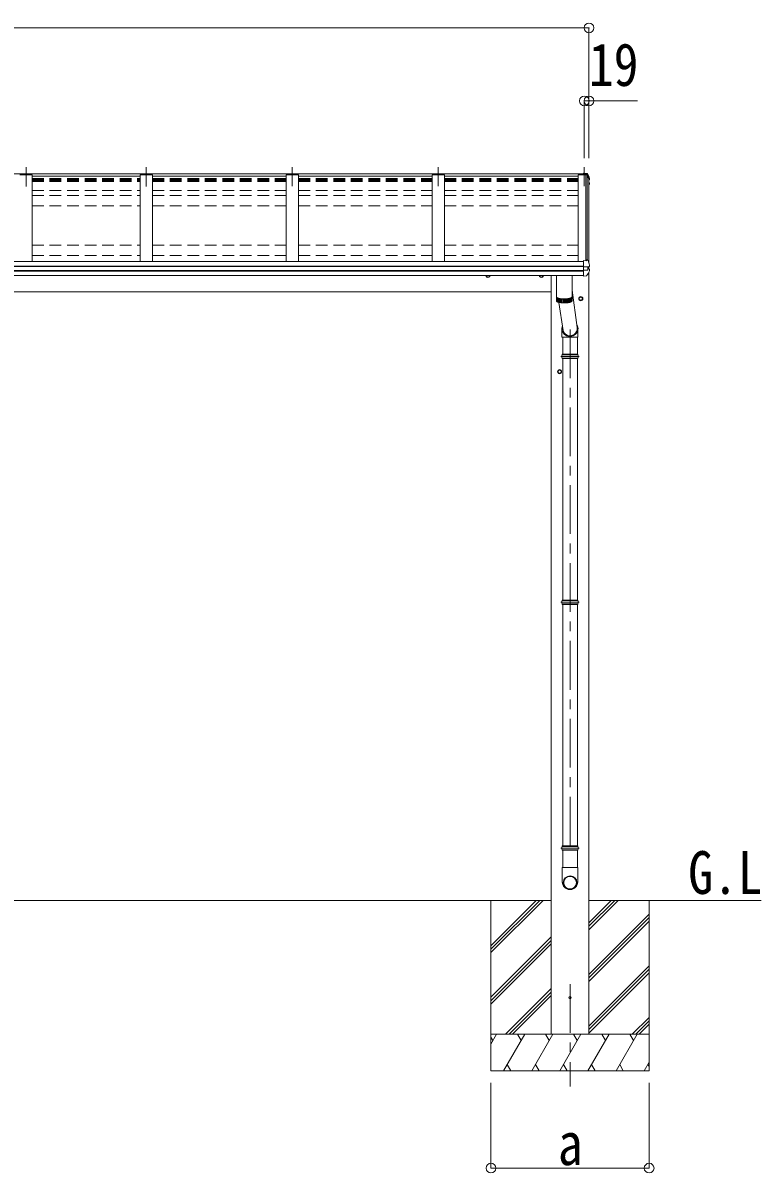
# Model space of a CAD drawing. Units: millimetres at full size, sheet at 1:40; details may follow other scales. Extents: x -11243 to 11243, y -7760 to 7760.
# Drawn here: x -4352 to -1319, y -5093 to -368 of the extents above; entities that cross this region are included whole.
import ezdxf
from ezdxf.enums import TextEntityAlignment as Align

# ---------------------------------------------------------------- set-up
doc = ezdxf.new("R2010")
doc.units = ezdxf.units.MM
doc.header["$LTSCALE"] = 40
doc.header["$PDMODE"] = 32
doc.header["$PDSIZE"] = 40
doc.linetypes.add('CHAIN1', pattern=[8, 5, -1, 1, -1])
doc.linetypes.add('DASHED1', pattern=[1.8, 1.2, -0.6])
for name, color, linetype, lineweight in [('0-0_0', 7, 'Continuous', 9), ('0-1_本体', 5, 'CHAIN1', 9), ('0-3_ELV2', 4, 'Continuous', 9), ('0-6_OTH_LINE', 6, 'Continuous', 9), ('0-7_SHAPE', 4, 'Continuous', 9), ('0-9_OUTLINE', 7, 'Continuous', 9)]:
    doc.layers.add(name, color=color, linetype=linetype, lineweight=lineweight)
doc.styles.add('ＭＳ ゴシック', font='')
doc.styles.get('ＭＳ ゴシック').set_extended_font_data('MS Gothic')

msp = doc.modelspace()

# ---------------------------------------------------------------- linework, layer by layer
at = {"layer": '0-0_0'}
for p, q in [((-2180.74, -3972.64), (-6991.74, -3972.64)), ((-2428.74, -3972.64), (-2428.74, -4672.64)), ((-2428.74, -4158.61), (-2242.76, -3972.64)), ((-2428.74, -4172.76), (-2228.61, -3972.64)), ((-2428.74, -4186.9), (-2214.47, -3972.64)), ((-2428.74, -3974.77), (-2426.6, -3972.64)), ((-1319.11, -3972.64), (-2026.74, -3972.64)), ((-2026.74, -4093.27), (-1906.1, -3972.64)), ((-2026.74, -4079.12), (-1920.25, -3972.64)), ((-2026.74, -4064.98), (-1934.39, -3972.64)), ((-1778.74, -3972.64), (-1778.74, -4672.64)), ((-2026.74, -4277.11), (-1778.74, -4029.12)), ((-2026.74, -4291.25), (-1778.74, -4043.26)), ((-2026.74, -4305.4), (-1778.74, -4057.4)), ((-2428.74, -4370.75), (-2180.74, -4122.75)), ((-2428.74, -4384.89), (-2180.74, -4136.89)), ((-2428.74, -4399.03), (-2180.74, -4151.03)), ((-2026.74, -4489.24), (-1778.74, -4241.25)), ((-2026.74, -4503.39), (-1778.74, -4255.39)), ((-2026.74, -4517.53), (-1778.74, -4269.53)), ((-2368.49, -4522.64), (-2180.74, -4334.88)), ((-2354.35, -4522.64), (-2180.74, -4349.02)), ((-2340.21, -4522.64), (-2180.74, -4363.16)), ((-1847.99, -4522.64), (-1778.74, -4453.38)), ((-1833.85, -4522.64), (-1778.74, -4467.52)), ((-1819.71, -4522.64), (-1778.74, -4481.66)), ((-1778.74, -4522.64), (-2428.74, -4522.64)), ((-2428.74, -4562.73), (-2405.59, -4522.64)), ((-2420.59, -4548.62), (-2428.74, -4534.5)), ((-2376.72, -4672.64), (-2290.12, -4522.64)), ((-2305.12, -4548.62), (-2320.12, -4522.64)), ((-2261.25, -4672.64), (-2174.65, -4522.64)), ((-2189.65, -4548.62), (-2204.65, -4522.64)), ((-2145.78, -4672.64), (-2059.18, -4522.64)), ((-2074.18, -4548.62), (-2089.18, -4522.63)), ((-2030.31, -4672.64), (-1943.71, -4522.64)), ((-1958.71, -4548.62), (-1973.71, -4522.64)), ((-1914.84, -4672.64), (-1828.24, -4522.64)), ((-1858.24, -4522.64), (-1843.24, -4548.62)), ((-2428.74, -4672.64), (-1778.74, -4672.64)), ((-2361.72, -4646.66), (-2346.72, -4672.64)), ((-2246.25, -4646.65), (-2231.25, -4672.64)), ((-2130.78, -4646.66), (-2115.78, -4672.64)), ((-2015.31, -4646.66), (-2000.31, -4672.64)), ((-1899.84, -4646.66), (-1884.84, -4672.64)), ((-1799.37, -4672.64), (-1778.74, -4636.9)), ((-1784.37, -4646.66), (-1778.74, -4656.41))]:
    msp.add_line(p, q, dxfattribs=at)
at = {"layer": '0-0_0', "linetype": 'DASHED1'}
msp.add_line((-2026.74, -4522.64), (-2180.74, -4522.64), dxfattribs=at)
at = {"layer": '0-1_本体'}
for p, q in [((-4339.24, -959.65), (-4339.24, -1038.91)), ((-3845.24, -959.65), (-3845.24, -1038.91)), ((-3245.24, -959.26), (-3245.24, -1038.52)), ((-2645.24, -959.26), (-2645.24, -1038.52)), ((-2045.24, -959.26), (-2045.24, -1038.52)), ((-2103.74, -1626.73), (-2103.74, -3771.35)), ((-2103.74, -4316.69), (-2103.74, -4737.77))]:
    msp.add_line(p, q, dxfattribs=at)
at = {"layer": '0-3_ELV2'}
for p, q in [((-4314.24, -990.82), (-4364.24, -990.82)), ((-4314.24, -990.82), (-4314.24, -1347.08)), ((-3820.24, -990.82), (-3870.24, -990.82)), ((-3870.24, -990.82), (-3870.24, -1347.08)), ((-3820.24, -990.82), (-3820.24, -1347.08)), ((-3220.24, -990.82), (-3270.24, -990.82)), ((-3270.24, -990.82), (-3270.24, -1347.08)), ((-3220.24, -990.82), (-3220.24, -1347.08)), ((-2620.24, -990.82), (-2670.24, -990.82)), ((-2670.24, -990.82), (-2670.24, -1347.08)), ((-2620.24, -990.82), (-2620.24, -1347.08)), ((-2033.36, -990.82), (-2070.24, -990.82)), ((-2070.24, -990.82), (-2070.24, -1347.08)), ((-2048.24, -987.53), (-2048.24, -984.68)), ((-2048.24, -984.68), (-2034.08, -985.45)), ((-2045.24, -987.53), (-2048.24, -987.53)), ((-2045.24, -987.53), (-2045.24, -990.76)), ((-2045.24, -990.82), (-2045.24, -987.54)), ((-2045.24, -989.78), (-2034.4, -990.38)), ((-2034.4, -990.76), (-2045.24, -990.76)), ((-2038.94, -1344.5), (-2038.94, -990.82)), ((-2034.4, -990.38), (-2034.04, -987.91)), ((-2034.4, -990.38), (-2034.4, -990.81)), ((-2034.26, -990.6), (-2034.04, -989.11)), ((-2033.06, -990.66), (-2034.26, -990.6)), ((-2026.24, -1009.37), (-2033.36, -990.82)), ((-2033.24, -991.13), (-2033.24, -1339.13)), ((-4314.24, -996.22), (-3870.24, -996.22)), ((-3820.24, -996.22), (-3270.24, -996.22)), ((-3220.24, -996.22), (-2670.24, -996.22)), ((-2620.24, -996.22), (-2070.24, -996.22)), ((-2026.24, -1009.37), (-2026.24, -1353.65)), ((-2026.24, -1010.4), (-2025.67, -1010.29)), ((-2026.24, -1010.75), (-2025.67, -1010.64)), ((-2024.81, -1012), (-2026.24, -1012.27)), ((-2026.24, -1024.06), (-2025.1, -1024.2)), ((-2026.24, -1028.07), (-2024.41, -1028.42)), ((-2025.38, -1029.76), (-2026.24, -1029.59)), ((-2023.76, -1006.7), (-2023.76, -1010.72)), ((-2023.4, -1025.32), (-2023.39, -1025.38)), ((-2023.36, -1025.65), (-2023.36, -1029.7)), ((-7124.24, -1347.08), (-2048.24, -1347.08)), ((-7124.24, -1366.6), (-2048.24, -1366.6)), ((-7124.24, -1367.5), (-2048.24, -1367.5)), ((-2048.24, -1407.52), (-2048.24, -1344.04)), ((-2048.24, -1369.36), (-2033.44, -1369.46)), ((-2031.79, -1369.36), (-2025.41, -1368.57)), ((-2031.24, -1369.3), (-2031.24, -1383.09)), ((-2026.24, -1368.67), (-2026.24, -1378.05)), ((-2024.53, -1368.43), (-2024.54, -1368.43)), ((-2024.53, -1368.43), (-2024.46, -1368.42)), ((-2023.66, -1367.44), (-2023.66, -1360.93)), ((-7124.24, -1384.74), (-2048.24, -1384.74)), ((-7124.24, -1386.71), (-2048.24, -1386.71)), ((-7124.24, -1404.73), (-2048.24, -1404.73)), ((-2180.74, -1404.73), (-2180.74, -4522.64)), ((-2048.24, -1383.22), (-2033.44, -1383.01)), ((-2048.24, -1407.52), (-2036.65, -1406.9)), ((-2035.86, -1406.43), (-2035.87, -1406.45)), ((-2031.24, -1377.08), (-2024, -1378.48)), ((-2026.74, -1392.14), (-2026.74, -4522.64)), ((-2023.19, -1385.99), (-2023.19, -1379.46)), ((-6991.74, -1472.64), (-2180.74, -1472.64))]:
    msp.add_line(p, q, dxfattribs=at)
at = {"layer": '0-3_ELV2', "linetype": 'DASHED1'}
for p, q in [((-4314.24, -1006.34), (-3870.24, -1006.34)), ((-4314.24, -1011.18), (-3870.24, -1011.18)), ((-4314.24, -1012.72), (-3870.24, -1012.72)), ((-4314.24, -1014.68), (-3870.24, -1014.68)), ((-4314.24, -1018.45), (-3870.24, -1018.45)), ((-3820.24, -1006.34), (-3270.24, -1006.34)), ((-3820.24, -1011.18), (-3270.24, -1011.18)), ((-3820.24, -1012.72), (-3270.24, -1012.72)), ((-3820.24, -1014.68), (-3270.24, -1014.68)), ((-3820.24, -1018.45), (-3270.24, -1018.45)), ((-3220.24, -1006.34), (-2670.24, -1006.34)), ((-3220.24, -1011.18), (-2670.24, -1011.18)), ((-3220.24, -1012.72), (-2670.24, -1012.72)), ((-3220.24, -1014.68), (-2670.24, -1014.68)), ((-3220.24, -1018.45), (-2670.24, -1018.45)), ((-2620.24, -1006.34), (-2070.24, -1006.34)), ((-2620.24, -1011.18), (-2070.24, -1011.18)), ((-2620.24, -1012.72), (-2070.24, -1012.72)), ((-2620.24, -1014.68), (-2070.24, -1014.68)), ((-2620.24, -1018.45), (-2070.24, -1018.45)), ((-4314.24, -1055.76), (-3870.24, -1055.76)), ((-4314.24, -1076.91), (-3870.24, -1076.91)), ((-3820.24, -1055.76), (-3270.24, -1055.76)), ((-3820.24, -1076.91), (-3270.24, -1076.91)), ((-3220.24, -1055.76), (-2670.24, -1055.76)), ((-3220.24, -1076.91), (-2670.24, -1076.91)), ((-2620.24, -1055.76), (-2070.24, -1055.76)), ((-2620.24, -1076.91), (-2070.24, -1076.91)), ((-4314.24, -1119.43), (-3870.24, -1119.43)), ((-3820.24, -1119.43), (-3270.24, -1119.43)), ((-3220.24, -1119.43), (-2670.24, -1119.43)), ((-2620.24, -1119.43), (-2070.24, -1119.43)), ((-4314.24, -1279.7), (-3870.24, -1279.7)), ((-4314.24, -1322.21), (-3870.24, -1322.21)), ((-3820.24, -1279.7), (-3270.24, -1279.7)), ((-3820.24, -1322.21), (-3270.24, -1322.21)), ((-3220.24, -1279.7), (-2670.24, -1279.7)), ((-3220.24, -1322.21), (-2670.24, -1322.21)), ((-2620.24, -1279.7), (-2070.24, -1279.7)), ((-2620.24, -1322.21), (-2070.24, -1322.21))]:
    msp.add_line(p, q, dxfattribs=at)
at = {"layer": '0-3_ELV2'}
for points in [[(-7127.24, -990.82), (-7127.24, -987.54), (-2045.24, -987.54)], [(-2048.24, -987.11), (-2034.04, -987.91), (-2034.04, -989.11), (-2032.92, -989.17)], [(-2034.34, -990.81), (-2034.26, -990.25), (-2034.26, -990.6)], [(-2031.43, -986.66), (-2027.19, -997.27), (-2023.84, -1006.21), (-2023.77, -1006.49), (-2023.77, -1006.55)], [(-2031.43, -990.23), (-2030.43, -992.72), (-2029.45, -995.21), (-2028.48, -997.71), (-2027.52, -1000.22), (-2026.58, -1002.73), (-2025.65, -1005.25), (-2024.74, -1007.77), (-2023.84, -1010.29)], [(-2023.53, -1030.34), (-2025, -1032.88), (-2026.24, -1035.01)], [(-2023.77, -1006.55), (-2023.76, -1006.65), (-2023.76, -1006.71)], [(-2023.39, -1025.33), (-2023.37, -1025.51), (-2023.36, -1025.65)], [(-2048.24, -1344.04), (-2034.24, -1344.73), (-2034.24, -1339.08), (-2032.47, -1339.17)], [(-2031.79, -1369.36), (-2032.04, -1369.39), (-2032.18, -1369.4)], [(-2031.6, -1339.79), (-2030.56, -1342.37), (-2029.54, -1344.96), (-2028.53, -1347.55), (-2027.54, -1350.15), (-2026.57, -1352.76), (-2025.6, -1355.36), (-2024.65, -1357.98), (-2023.72, -1360.6)], [(-2027.01, -1368.66), (-2025.77, -1368.61), (-2024.54, -1368.43)], [(-2023.72, -1360.6), (-2023.67, -1360.81), (-2023.66, -1360.93)], [(-2441.23, -1412.43), (-2447.73, -1408.68), (-2447.73, -1404.73)], [(-2441.23, -1412.43), (-2434.73, -1408.68), (-2434.73, -1404.73)], [(-2221.24, -1412.43), (-2227.74, -1408.68), (-2227.74, -1404.73)], [(-2221.24, -1412.43), (-2214.74, -1408.68), (-2214.74, -1404.73)], [(-2059.74, -1507.43), (-2066.24, -1503.68), (-2066.24, -1496.17), (-2059.74, -1492.42)], [(-2059.74, -1507.43), (-2053.24, -1503.68), (-2053.24, -1496.17), (-2059.74, -1492.42)], [(-2146.74, -1807.43), (-2153.24, -1803.68), (-2153.24, -1796.17), (-2146.74, -1792.42)], [(-2146.74, -1807.43), (-2140.24, -1803.68), (-2140.24, -1796.17), (-2146.74, -1792.42)]]:
    msp.add_lwpolyline(points, dxfattribs=at)
for centre, radius in [((-2059.74, -1499.93), 8.5), ((-2059.74, -1499.93), 7.7), ((-2059.74, -1499.93), 6.5), ((-2146.74, -1799.93), 8.5), ((-2146.74, -1799.93), 7.7), ((-2146.74, -1799.93), 6.5), ((-2103.74, -4372.64), 5)]:
    msp.add_circle(centre, radius, dxfattribs=at)
for centre, radius, start, end in [((-2033.66, -988.03), 2.62, 31.83445, 99.24), ((-2033.08, -990.96), 0.3, 21.99494, 87.04231), ((-2033.01, -990.87), 1.7, 22.00225, 87.0423), ((-2495.17, -1177.22), 498.52, 19.56907, 21.95354), ((-2458, -781.44), 499.04, 329.90411, 330.14673), ((-2458, -781.79), 499.04, 329.90411, 330.14673), ((-2025.73, -1009.99), 0.3, 280.95393, 327.06409), ((-2025.73, -1010.34), 0.299, 280.88931, 19.51522), ((-2025.44, -1030.05), 0.299, 330.19129, 79.12168), ((-2025.11, -1026.53), 2.32, 60.30373, 87.34859), ((-2025.06, -1010.72), 1.3, 280.88938, 19.44863), ((-2024.66, -1025.6), 1.3, 10.02543, 80.23195), ((-2024.66, -1029.7), 1.3, 330.27138, 79.1216), ((-2032.52, -1340.17), 1, 22.05378, 87.04045), ((-2024.66, -1367.44), 1, 281.45361, 0), ((-2441.23, -1404.93), 8.5, 178.68472, 1.31528), ((-2441.23, -1404.93), 7.7, 178.54804, 1.45196), ((-2441.23, -1404.93), 6.5, 178.27976, 1.72024), ((-2221.24, -1404.93), 8.5, 178.68482, 1.31518), ((-2221.24, -1404.93), 7.7, 178.54815, 1.45185), ((-2221.24, -1404.93), 6.5, 178.27991, 1.72009), ((-2036.7, -1405.9), 1, 273.10735, 326.38063), ((-2418.14, -1152.29), 459.05, 326.38357, 329.32444), ((-2030.89, -1366.74), 16.37, 265.48312, 268.58725), ((-2024.19, -1379.46), 0.998, 0.05121, 79.086), ((-2024.19, -1385.99), 1, 329.32149, 0)]:
    msp.add_arc(centre, radius, start, end, dxfattribs=at)
for centre, major_axis, ratio, start_param, end_param in [((-2032.08, -1361.84), (-9.96, -2.12), 0.734427, 1.2806875, 1.4059912), ((-2032.08, -1390.62), (-9.97, 1.96), 0.736539, 4.8664216, 4.9917253), ((-2032.24, -1382.9), (-1, 0.195), 0.067217, 2.8005545, 3.1546872)]:
    msp.add_ellipse(centre, major_axis=major_axis, ratio=ratio, start_param=start_param, end_param=end_param, dxfattribs=at)
at = {"layer": '0-6_OTH_LINE'}
for p, q in [((-7146.24, -387.54), (-2026.24, -387.54)), ((-2026.24, -387.54), (-2026.24, -923.01)), ((-2045.24, -687.54), (-2045.24, -923.01)), ((-2045.24, -687.54), (-2026.24, -687.54)), ((-2026.24, -687.54), (-2026.24, -923.01)), ((-2026.24, -687.54), (-1826.02, -687.54)), ((-2428.74, -5072.62), (-2428.74, -4722.64)), ((-1778.74, -5072.62), (-1778.74, -4722.64)), ((-2428.74, -5072.62), (-1778.74, -5072.62))]:
    msp.add_line(p, q, dxfattribs=at)
for p in [(-2026.24, -387.54), (-2045.24, -687.54), (-2026.24, -687.54), (-2428.74, -5072.62), (-1778.74, -5072.62)]:
    msp.add_point(p, dxfattribs=at)
at = {"layer": '0-9_OUTLINE'}
for p, q in [((-2159.74, -1404.73), (-2159.74, -1492.84)), ((-2095.74, -1492.84), (-2095.74, -1404.73)), ((-2159.74, -1493.8), (-2159.74, -1509.26)), ((-2159.15, -1510.81), (-2159.15, -1495.35)), ((-2157.92, -1496.54), (-2157.92, -1512)), ((-2156.1, -1513.08), (-2156.1, -1497.63)), ((-2153.74, -1498.63), (-2153.74, -1514.08)), ((-2150.87, -1514.98), (-2150.87, -1499.52)), ((-2147.55, -1515.76), (-2147.55, -1500.3)), ((-2143.85, -1500.95), (-2143.85, -1516.41)), ((-2139.84, -1501.47), (-2139.84, -1516.92)), ((-2135.59, -1501.83), (-2135.59, -1517.28)), ((-2131.19, -1502.03), (-2131.19, -1517.49)), ((-2126.73, -1502.08), (-2126.73, -1517.53)), ((-2122.29, -1501.96), (-2122.29, -1517.41)), ((-2117.96, -1501.68), (-2117.96, -1517.14)), ((-2113.82, -1501.26), (-2113.82, -1516.71)), ((-2109.96, -1500.68), (-2109.96, -1516.14)), ((-2106.44, -1499.98), (-2106.44, -1515.43)), ((-2103.34, -1499.16), (-2103.34, -1514.61)), ((-2100.71, -1498.23), (-2100.71, -1513.69)), ((-2098.62, -1497.23), (-2098.62, -1512.69)), ((-2097.09, -1496.18), (-2097.09, -1511.64)), ((-2095.74, -1465.6), (-2074.08, -1618.83)), ((-2095.74, -1509.26), (-2095.74, -1493.8)), ((-2149.44, -1515.34), (-2132.1, -1630.48)), ((-2137.12, -1626.22), (-2137.12, -1657.81)), ((-2071.13, -1626.63), (-2071.13, -1657.81)), ((-2071.13, -1657.81), (-2137.12, -1657.81)), ((-2133.74, -1657.81), (-2133.74, -1728.68)), ((-2073.74, -1657.81), (-2073.74, -1728.68)), ((-2141.74, -1737.68), (-2065.74, -1737.68)), ((-2136.34, -1730.68), (-2071.13, -1730.68)), ((-2136.34, -1744.68), (-2071.13, -1744.68)), ((-2135.74, -1728.68), (-2071.74, -1728.68)), ((-2135.74, -1728.68), (-2135.74, -1730.68)), ((-2135.74, -1744.68), (-2135.74, -1746.68)), ((-2135.74, -1746.68), (-2071.74, -1746.68)), ((-2133.74, -1746.68), (-2133.74, -2738.65)), ((-2073.74, -1746.68), (-2073.74, -2738.65)), ((-2071.74, -1728.68), (-2071.74, -1730.68)), ((-2071.74, -1744.68), (-2071.74, -1746.68)), ((-2135.74, -2738.65), (-2071.74, -2738.65)), ((-2135.74, -2738.65), (-2135.74, -2740.65)), ((-2071.74, -2738.65), (-2071.74, -2740.65)), ((-2141.74, -2747.65), (-2065.74, -2747.65)), ((-2136.34, -2740.65), (-2071.13, -2740.65)), ((-2136.34, -2754.65), (-2071.13, -2754.65)), ((-2135.74, -2754.65), (-2135.74, -2756.65)), ((-2135.74, -2756.65), (-2071.74, -2756.65)), ((-2133.74, -2756.65), (-2133.74, -3748.62)), ((-2073.74, -2756.65), (-2073.74, -3748.62)), ((-2071.74, -2754.65), (-2071.74, -2756.65)), ((-2141.74, -3757.62), (-2065.74, -3757.62)), ((-2136.34, -3750.62), (-2071.13, -3750.62)), ((-2136.34, -3764.62), (-2071.13, -3764.62)), ((-2135.74, -3748.62), (-2071.74, -3748.62)), ((-2135.74, -3748.62), (-2135.74, -3750.62)), ((-2135.74, -3764.62), (-2135.74, -3766.62)), ((-2135.74, -3766.62), (-2071.74, -3766.62)), ((-2133.74, -3766.62), (-2133.74, -3837.62)), ((-2073.74, -3766.62), (-2073.74, -3837.62)), ((-2071.74, -3748.62), (-2071.74, -3750.62)), ((-2071.74, -3764.62), (-2071.74, -3766.62)), ((-2071.89, -3837.62), (-2135.59, -3837.62)), ((-2135.59, -3837.62), (-2135.59, -3896.9)), ((-2071.89, -3837.62), (-2071.89, -3896.9))]:
    msp.add_line(p, q, dxfattribs=at)
for points in [[(-2159.74, -1492.84), (-2159.73, -1492.98), (-2159.62, -1493.53), (-2159.37, -1494.09), (-2158.97, -1494.64), (-2158.43, -1495.18), (-2157.74, -1495.71), (-2156.93, -1496.23), (-2155.97, -1496.73), (-2154.89, -1497.22), (-2153.69, -1497.68), (-2152.36, -1498.12), (-2150.93, -1498.54), (-2149.39, -1498.93), (-2147.75, -1499.3), (-2146.02, -1499.63), (-2144.2, -1499.94), (-2142.31, -1500.21), (-2140.36, -1500.45), (-2138.34, -1500.65), (-2136.28, -1500.82), (-2134.18, -1500.95), (-2132.05, -1501.04), (-2129.9, -1501.1), (-2127.74, -1501.12)], [(-2159.74, -1509.26), (-2159.73, -1509.4), (-2159.62, -1509.96), (-2159.37, -1510.51), (-2158.97, -1511.06), (-2158.43, -1511.6), (-2157.74, -1512.13), (-2156.93, -1512.65), (-2155.97, -1513.15), (-2154.89, -1513.64), (-2153.69, -1514.1), (-2152.36, -1514.54), (-2150.93, -1514.96), (-2149.39, -1515.36), (-2147.75, -1515.72), (-2146.02, -1516.05), (-2144.2, -1516.36), (-2142.31, -1516.63), (-2140.36, -1516.87), (-2138.34, -1517.07), (-2136.28, -1517.24), (-2134.18, -1517.37), (-2132.05, -1517.46), (-2129.9, -1517.52), (-2127.74, -1517.54)], [(-2159.68, -1493.32), (-2159.69, -1493.38), (-2159.73, -1493.94), (-2159.62, -1494.5), (-2159.37, -1495.06), (-2158.97, -1495.61), (-2158.43, -1496.15), (-2157.74, -1496.68), (-2156.93, -1497.2), (-2155.97, -1497.7), (-2154.89, -1498.18), (-2153.69, -1498.65), (-2152.36, -1499.09), (-2150.93, -1499.51), (-2149.39, -1499.9), (-2147.75, -1500.26), (-2146.02, -1500.6), (-2144.2, -1500.9), (-2142.31, -1501.18), (-2140.36, -1501.41), (-2138.34, -1501.62), (-2136.28, -1501.78), (-2134.18, -1501.91), (-2132.05, -1502.01), (-2129.9, -1502.07), (-2127.74, -1502.08)], [(-2158.03, -1495.5), (-2157.59, -1495.97), (-2156.95, -1496.49), (-2156.17, -1497), (-2155.26, -1497.49), (-2154.22, -1497.97), (-2153.06, -1498.43), (-2151.78, -1498.87), (-2150.39, -1499.28), (-2148.9, -1499.67), (-2147.3, -1500.03), (-2145.61, -1500.36), (-2143.84, -1500.66), (-2142, -1500.93), (-2140.09, -1501.16), (-2138.12, -1501.36), (-2136.1, -1501.53), (-2134.04, -1501.66), (-2131.96, -1501.75), (-2129.85, -1501.81), (-2127.74, -1501.83)], [(-2127.74, -1501.12), (-2125.58, -1501.1), (-2123.43, -1501.04), (-2121.29, -1500.95), (-2119.19, -1500.82), (-2117.13, -1500.65), (-2115.12, -1500.45), (-2113.16, -1500.21), (-2111.27, -1499.94), (-2109.46, -1499.63), (-2107.72, -1499.3), (-2106.08, -1498.93), (-2104.54, -1498.54), (-2103.11, -1498.12), (-2101.78, -1497.68), (-2100.58, -1497.22), (-2099.5, -1496.73), (-2098.55, -1496.23), (-2097.73, -1495.71), (-2097.05, -1495.18), (-2096.5, -1494.64), (-2096.11, -1494.09), (-2095.85, -1493.53), (-2095.74, -1492.98), (-2095.74, -1492.84)], [(-2127.74, -1502.08), (-2125.58, -1502.07), (-2123.43, -1502.01), (-2121.29, -1501.91), (-2119.19, -1501.78), (-2117.13, -1501.62), (-2115.12, -1501.41), (-2113.16, -1501.18), (-2111.27, -1500.9), (-2109.46, -1500.6), (-2107.72, -1500.26), (-2106.08, -1499.9), (-2104.54, -1499.51), (-2103.11, -1499.09), (-2101.78, -1498.65), (-2100.58, -1498.18), (-2099.5, -1497.7), (-2098.55, -1497.2), (-2097.73, -1496.68), (-2097.05, -1496.15), (-2096.5, -1495.61), (-2096.11, -1495.06), (-2095.85, -1494.5), (-2095.74, -1493.94), (-2095.78, -1493.38), (-2095.79, -1493.32)], [(-2127.74, -1501.83), (-2125.62, -1501.81), (-2123.51, -1501.75), (-2121.43, -1501.66), (-2119.37, -1501.53), (-2117.35, -1501.36), (-2115.39, -1501.16), (-2113.47, -1500.93), (-2111.63, -1500.66), (-2109.86, -1500.36), (-2108.17, -1500.03), (-2106.58, -1499.67), (-2105.08, -1499.28), (-2103.69, -1498.87), (-2102.41, -1498.43), (-2101.25, -1497.97), (-2100.21, -1497.49), (-2099.3, -1497), (-2098.53, -1496.49), (-2097.89, -1495.97), (-2097.44, -1495.5)], [(-2127.74, -1517.54), (-2125.58, -1517.52), (-2123.43, -1517.46), (-2121.29, -1517.37), (-2119.19, -1517.24), (-2117.13, -1517.07), (-2115.12, -1516.87), (-2113.16, -1516.63), (-2111.27, -1516.36), (-2109.46, -1516.05), (-2107.72, -1515.72), (-2106.08, -1515.36), (-2104.54, -1514.96), (-2103.11, -1514.54), (-2101.78, -1514.1), (-2100.58, -1513.64), (-2099.5, -1513.15), (-2098.55, -1512.65), (-2097.73, -1512.13), (-2097.05, -1511.6), (-2096.5, -1511.06), (-2096.11, -1510.51), (-2095.85, -1509.96), (-2095.74, -1509.4), (-2095.74, -1509.26)]]:
    msp.add_lwpolyline(points, dxfattribs=at)
for centre, radius, start, end in [((-2109.49, -1737.68), 27.75, 165.38919, 194.61079), ((-2097.99, -1737.68), 27.75, 0, 14.61083), ((-2097.99, -1737.68), 27.75, 345.38917, 0), ((-2109.49, -2747.65), 27.75, 165.38919, 194.61079), ((-2097.99, -2747.65), 27.75, 0, 14.61083), ((-2097.99, -2747.65), 27.75, 345.38917, 0), ((-2109.49, -3757.62), 27.75, 165.38919, 194.61079), ((-2097.99, -3757.62), 27.75, 0, 14.61083), ((-2097.99, -3757.62), 27.75, 345.38917, 0), ((-2104.59, -3896.9), 31, 180, 270), ((-2102.89, -3896.9), 31, 270, 0)]:
    msp.add_arc(centre, radius, start, end, dxfattribs=at)
for centre, major_axis, ratio, start_param, end_param in [((-2104.13, -1623.13), (-33, -3.09), 0.972144, 5.8034438, 9.8593375), ((-2104.06, -1623.12), (-2.75, 29.4), 0.995638, 1.5707963, 4.7150999)]:
    msp.add_ellipse(centre, major_axis=major_axis, ratio=ratio, start_param=start_param, end_param=end_param, dxfattribs=at)
for major_axis in [(-28.29, 0), (-25.83, 0)]:
    msp.add_ellipse((-2103.74, -3899.71), major_axis=major_axis, ratio=0.996195, dxfattribs=at)

# ---------------------------------------------------------------- texts
at = {"layer": '0-6_OTH_LINE', "color": 7, "style": 'ＭＳ ゴシック', "width": 0.85}
for s, p in [('19', (-2026.34, -679.13)), ('a', (-2153.74, -5112.62))]:
    msp.add_text(s, height=176, dxfattribs=at).set_placement(p, align=Align.BOTTOM_LEFT)
at = {"layer": '0-7_SHAPE', "color": 7, "style": 'ＭＳ ゴシック', "width": 0.85}
msp.add_text('G.L', height=176, dxfattribs=at).set_placement((-1618.13, -3998.92), align=Align.BOTTOM_LEFT)

doc.saveas('drawing.dxf')
